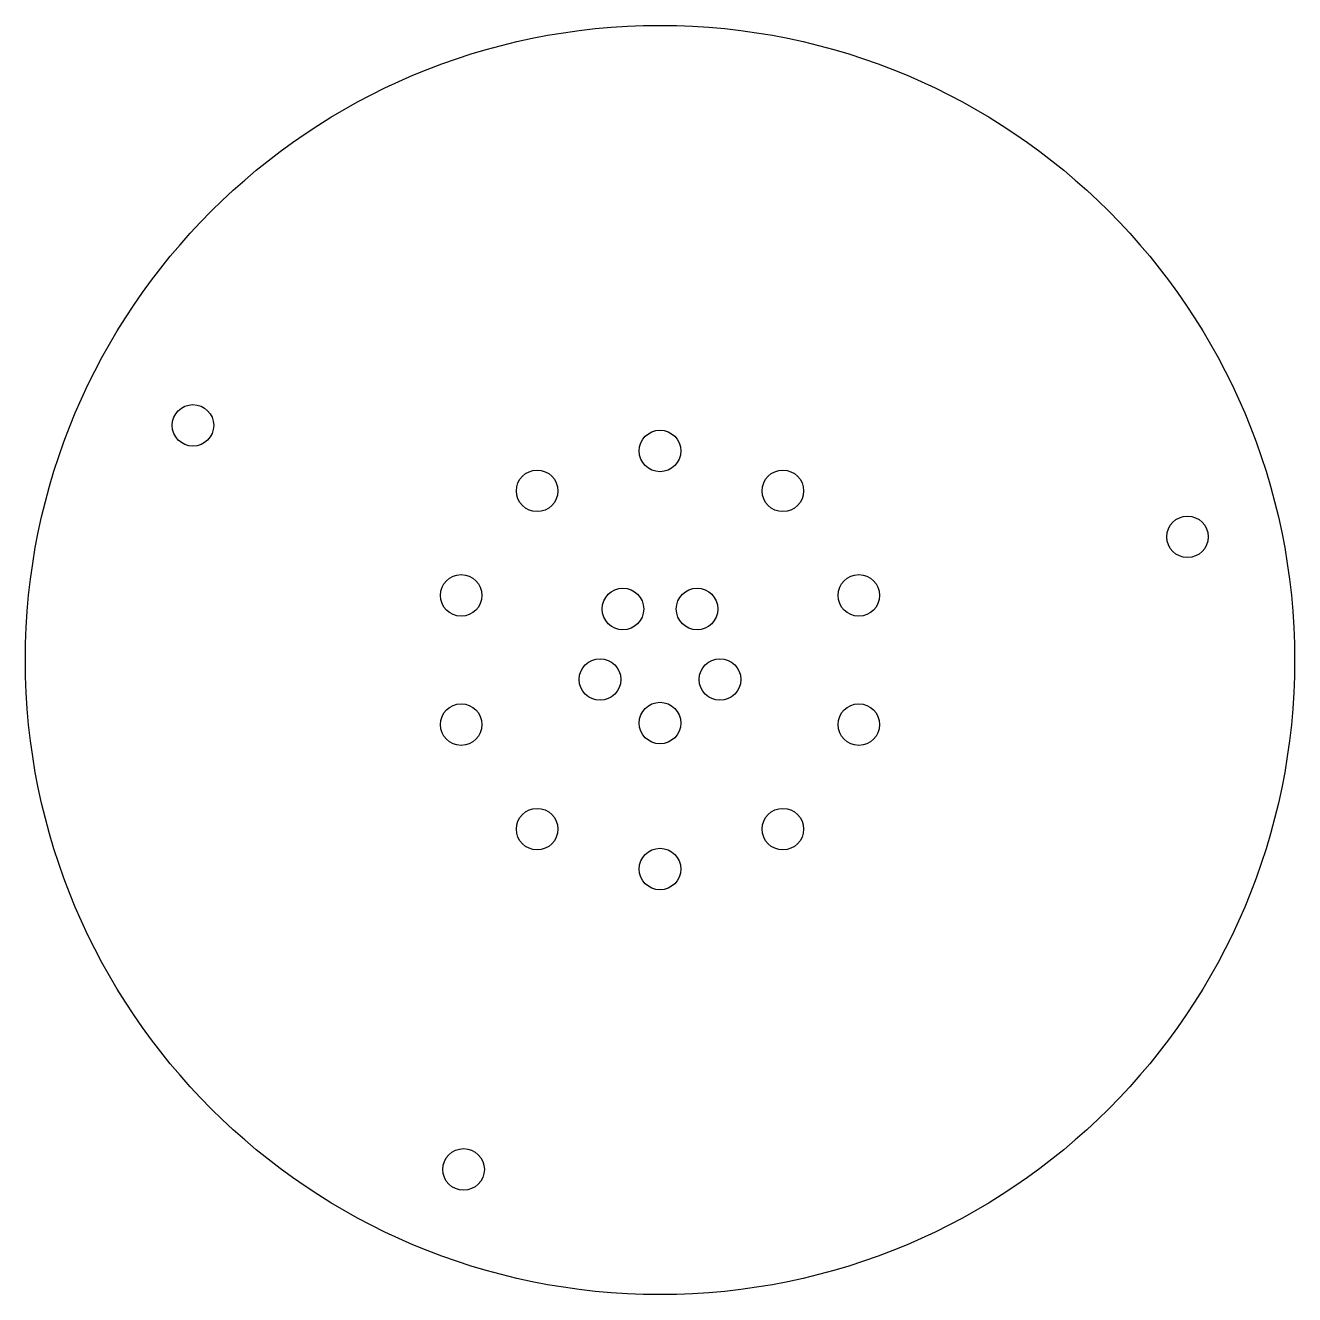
# Model space of a CAD drawing. Header units: millimetres. Extents: x 49.1 to 113.2, y -5 to 59.1.
import ezdxf

# ---------------------------------------------------------------- set-up
doc = ezdxf.new("R2010")
doc.units = ezdxf.units.MM
doc.header["$MEASUREMENT"] = 0

# ---------------------------------------------------------------- blocks, each defined once
blk = doc.blocks.new('*U1')
blk.add_circle((0, 0), 1.05)
blk = doc.blocks.new('*U2')
at = {"color": 0, "linetype": 'ByBlock', "lineweight": -2, "transparency": 16777216}
for p, rotation in [((81.172, 37.613), 180), ((74.964, 35.596), 216), ((87.38, 35.596), 144), ((71.127, 30.315), 252), ((91.217, 30.315), 108), ((71.127, 23.787), 288), ((91.217, 23.787), 72), ((74.964, 18.506), 324), ((87.38, 18.506), 36)]:
    blk.add_blockref('*U1', p, dxfattribs=dict(at, rotation=rotation))
blk.add_blockref('*U1', (81.172, 16.489), dxfattribs=at)
blk = doc.blocks.new('*U4')
blk.add_circle((0, 0), 1.05)
blk = doc.blocks.new('*U5')
at = {"color": 0, "linetype": 'ByBlock', "lineweight": -2, "transparency": 16777216}
for p, rotation in [((79.299, 29.629), 216), ((83.045, 29.629), 144), ((78.141, 26.066), 288), ((84.203, 26.066), 72)]:
    blk.add_blockref('*U4', p, dxfattribs=dict(at, rotation=rotation))
blk.add_blockref('*U4', (81.172, 23.864), dxfattribs=at)

msp = doc.modelspace()

# ---------------------------------------------------------------- linework, layer by layer
for centre, radius in [((81.172, 27.051), 32.062), ((57.576, 38.905), 1.05), ((107.823, 33.274), 1.05), ((71.247, 1.313), 1.05)]:
    msp.add_circle(centre, radius)

# ---------------------------------------------------------------- block references
for name in ['*U2', '*U5']:
    msp.add_blockref(name, (0, 0))

doc.saveas('drawing.dxf')
